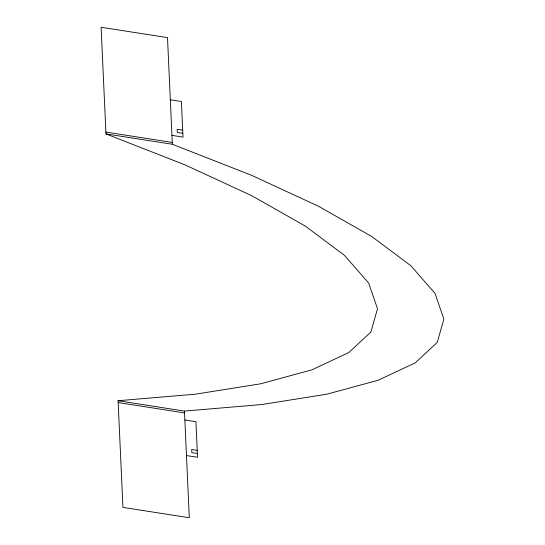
<?xml version="1.0" encoding="UTF-8"?>
<svg xmlns="http://www.w3.org/2000/svg" width="545" height="545" viewBox="0 0 545 545"><rect width="100%" height="100%" fill="white"/><g stroke="black" fill="none" stroke-linecap="round" stroke-linejoin="round"><path stroke-width="0.82" d="M118.088 400.732L195.587 394.164L260.551 383.816L311.938 369.844L348.909 352.486L370.886 332.007L377.501 308.743L368.665 283.066L344.501 255.387L305.411 226.161L252.015 195.846L185.177 164.931L105.968 133.913L101.125 27.25L167.499 37.605L172.343 144.268L251.552 175.286L318.389 206.201L371.779 236.516L410.869 265.742L435.033 293.421L443.875 319.097L437.254 342.355L415.283 362.834L378.305 380.199L326.925 394.171L261.961 404.519L184.455 411.087L118.088 400.732L122.932 507.395L189.299 517.75L184.455 411.087M170.319 99.796L181.383 101.527L182.997 137.102L171.934 135.371M182.684 130.166L177.152 129.301L177.295 132.442L182.827 133.3M105.887 132.081L172.254 142.436M105.968 133.913L172.343 144.268M118.17 402.564L184.537 412.919M184.857 419.984L195.921 421.707L197.535 457.282L186.472 455.559M197.222 450.347L191.69 449.489L191.833 452.623L197.365 453.488"/></g></svg>
